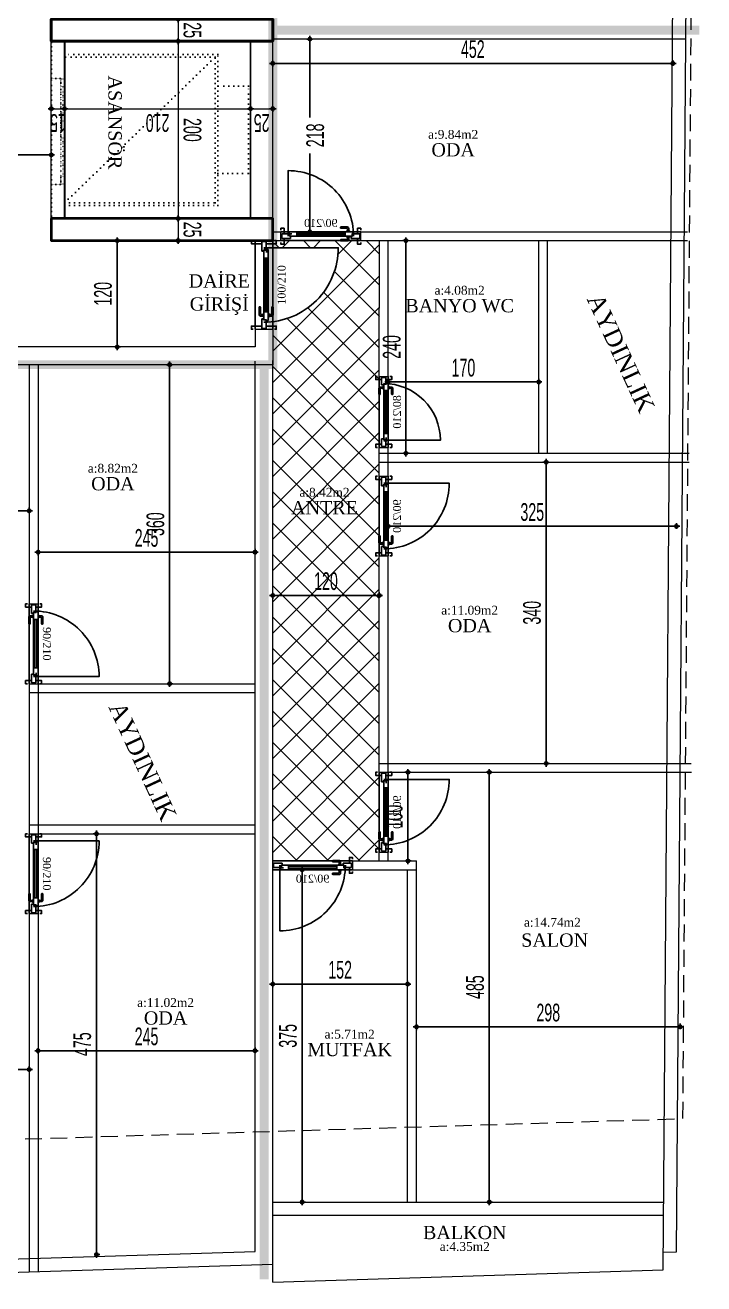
# Model space of a CAD drawing. Extents: x -30085 to -23607, y 116 to 3194.
# Drawn here: x -28138 to -27372, y 163 to 1583 of the extents above; entities that cross this region are included whole.
import ezdxf
from ezdxf.enums import TextEntityAlignment as Align

# ---------------------------------------------------------------- set-up
doc = ezdxf.new("R2010")
doc.units = 0
doc.linetypes.add('DOT', pattern=[0.28, 0.03, -0.25])
doc.linetypes.add('HIDDEN', pattern=[9.525, 6.35, -3.175])
doc.layers.get('0').update_dxf_attribs({"color": 5, "lineweight": 0})
for name, color, linetype in [('alan', 7, 'Continuous'), ('DIM', 7, 'Continuous'), ('duvar-kesim', 7, 'Continuous'), ('kapi', 7, 'Continuous'), ('kapi-yazi', 7, 'Continuous'), ('mahal', 7, 'Continuous')]:
    doc.layers.add(name, color=color, linetype=linetype)
for name, color, linetype, lineweight in [('BINA_CAMITURBE', 93, 'Continuous', 0), ('DOT', 6, 'DOT', 25), ('DUVAR', 4, 'Continuous', 0), ('kolon', 1, 'Continuous', 40), ('OLCU10', 2, 'Continuous', 25), ('PARSEL_NO', 212, 'Continuous', 0), ('tarama ıslak zemin', 216, 'Continuous', 9)]:
    doc.layers.add(name, color=color, linetype=linetype, lineweight=lineweight)
doc.layers.get('0').off()
doc.styles.get("Standard").update_dxf_attribs({"font": ''})
doc.styles.add('T', font='ISOt.shx', dxfattribs={"width": 0.6})
doc.styles.get('Standard').set_extended_font_data('Times New Roman')
doc.dimstyles.new('DOT2', dxfattribs={"dimtxt": 20, "dimasz": 0.7, "dimexe": 5, "dimexo": 5, "dimgap": 6, "dimtad": 1, "dimdec": 0, "dimdsep": 46, "dimtxsty": 'T', "dimblk1": 'SEL2', "dimblk2": 'SEL2', "dimsah": 1, "dimcen": 0, "dimse1": 1, "dimse2": 1, "dimclrd": 256, "dimclre": 256, "dimclrt": 256, "dimadec": 0, "dimazin": 0, "dimtfac": 1, "dimtdec": 0, "dimtix": 1, "dimtmove": 2, "dimatfit": 3, "dimldrblk": 'SEL2', "dimfxl": 1, "dimtolj": 1, "dimtzin": 0, "dimarcsym": 0})

# ---------------------------------------------------------------- blocks, each defined once
blk = doc.blocks.new('SEL2')
at = {"layer": 'OLCU10'}
for p, q in [((5.25, 0), (-5.25, 0)), ((0, 5.25), (0, -3.95))]:
    blk.add_line(p, q, dxfattribs=at)
blk.add_circle((0, 0), 2.75, dxfattribs=at)
blk = doc.blocks.new('*D214')
at = {"layer": 'Defpoints', "color": 0}
for p in [(345, 285), (360, 288.9), (360, 269.2)]:
    blk.add_point(p, dxfattribs=at)
at = {"layer": 'DIM', "lineweight": -2}
for p, q in [((344.3, 288.9), (343.6, 288.9)), ((345, 288.9), (360, 288.9)), ((360.7, 288.9), (361.4, 288.9))]:
    blk.add_line(p, q, dxfattribs=at)
at = {"layer": 'DIM', "linetype": 'ByBlock', "lineweight": -2, "xscale": 0.7, "yscale": 0.7, "zscale": 0.7}
blk.add_blockref('SEL2', (345, 288.9), dxfattribs=at)
at = {"layer": 'DIM', "linetype": 'ByBlock', "lineweight": -2, "xscale": 0.7, "yscale": 0.7, "zscale": 0.7, "rotation": 180}
blk.add_blockref('SEL2', (360, 288.9), dxfattribs=at)
at = {"layer": 'DIM', "insert": (352.5, 272.9), "char_height": 20, "attachment_point": 5, "rotation": 180, "style": 'T'}
blk.add_mtext('\\A1;15', dxfattribs=at)
blk = doc.blocks.new('*D215')
at = {"layer": 'Defpoints', "color": 0}
for p in [(570, 288.9), (360, 269.2), (570, 253.6)]:
    blk.add_point(p, dxfattribs=at)
at = {"layer": 'DIM', "lineweight": -2}
blk.add_line((360.7, 288.9), (569.3, 288.9), dxfattribs=at)
at = {"layer": 'DIM', "linetype": 'ByBlock', "lineweight": -2, "xscale": 0.7, "yscale": 0.7, "zscale": 0.7, "rotation": 180}
blk.add_blockref('SEL2', (360, 288.9), dxfattribs=at)
at = {"layer": 'DIM', "linetype": 'ByBlock', "lineweight": -2, "xscale": 0.7, "yscale": 0.7, "zscale": 0.7}
blk.add_blockref('SEL2', (570, 288.9), dxfattribs=at)
at = {"layer": 'DIM', "insert": (465, 272.9), "char_height": 20, "attachment_point": 5, "rotation": 180, "style": 'T'}
blk.add_mtext('\\A1;210', dxfattribs=at)
blk = doc.blocks.new('*D216')
at = {"layer": 'Defpoints', "color": 0}
for p in [(595, 288.9), (570, 253.6), (595, 253.6)]:
    blk.add_point(p, dxfattribs=at)
at = {"layer": 'DIM', "lineweight": -2}
for p, q in [((569.3, 288.9), (568.6, 288.9)), ((570, 288.9), (595, 288.9)), ((595.7, 288.9), (596.4, 288.9))]:
    blk.add_line(p, q, dxfattribs=at)
at = {"layer": 'DIM', "linetype": 'ByBlock', "lineweight": -2, "xscale": 0.7, "yscale": 0.7, "zscale": 0.7}
blk.add_blockref('SEL2', (570, 288.9), dxfattribs=at)
at = {"layer": 'DIM', "linetype": 'ByBlock', "lineweight": -2, "xscale": 0.7, "yscale": 0.7, "zscale": 0.7, "rotation": 180}
blk.add_blockref('SEL2', (595, 288.9), dxfattribs=at)
at = {"layer": 'DIM', "insert": (582.5, 272.9), "char_height": 20, "attachment_point": 5, "rotation": 180, "style": 'T'}
blk.add_mtext('\\A1;25', dxfattribs=at)
blk = doc.blocks.new('*D217')
at = {"layer": 'Defpoints', "color": 0}
for p in [(470.5, 365), (467.8, 165), (488.2, 165)]:
    blk.add_point(p, dxfattribs=at)
at = {"layer": 'DIM', "lineweight": -2}
blk.add_line((488.2, 364.3), (488.2, 165.7), dxfattribs=at)
at = {"layer": 'DIM', "linetype": 'ByBlock', "lineweight": -2, "xscale": 0.7, "yscale": 0.7, "zscale": 0.7}
for p, rotation in [((488.2, 365), 89.99999999999999), ((488.2, 165), 270)]:
    blk.add_blockref('SEL2', p, dxfattribs=dict(at, rotation=rotation))
at = {"layer": 'DIM', "insert": (504.2, 265), "char_height": 20, "attachment_point": 5, "rotation": 270, "style": 'T'}
blk.add_mtext('\\A1;200', dxfattribs=at)
blk = doc.blocks.new('*D218')
at = {"layer": 'Defpoints', "color": 0}
for p in [(467.8, 165), (467.8, 140), (488.2, 140)]:
    blk.add_point(p, dxfattribs=at)
at = {"layer": 'DIM', "lineweight": -2}
for p, q in [((488.2, 165.7), (488.2, 166.4)), ((488.2, 165), (488.2, 140)), ((488.2, 139.3), (488.2, 138.6))]:
    blk.add_line(p, q, dxfattribs=at)
at = {"layer": 'DIM', "linetype": 'ByBlock', "lineweight": -2, "xscale": 0.7, "yscale": 0.7, "zscale": 0.7}
for p, rotation in [((488.2, 165), 270), ((488.2, 140), 90)]:
    blk.add_blockref('SEL2', p, dxfattribs=dict(at, rotation=rotation))
at = {"layer": 'DIM', "insert": (504.2, 152.5), "char_height": 20, "attachment_point": 5, "rotation": 270, "style": 'T'}
blk.add_mtext('\\A1;25', dxfattribs=at)
blk = doc.blocks.new('*D219')
at = {"layer": 'Defpoints', "color": 0}
for p in [(360, 513.9), (345, 510), (360, 494.2)]:
    blk.add_point(p, dxfattribs=at)
at = {"layer": 'DIM', "lineweight": -2}
for p, q in [((344.3, 513.9), (343.6, 513.9)), ((345, 513.9), (360, 513.9)), ((360.7, 513.9), (361.4, 513.9))]:
    blk.add_line(p, q, dxfattribs=at)
at = {"layer": 'DIM', "linetype": 'ByBlock', "lineweight": -2, "xscale": 0.7, "yscale": 0.7, "zscale": 0.7}
blk.add_blockref('SEL2', (345, 513.9), dxfattribs=at)
at = {"layer": 'DIM', "linetype": 'ByBlock', "lineweight": -2, "xscale": 0.7, "yscale": 0.7, "zscale": 0.7, "rotation": 180}
blk.add_blockref('SEL2', (360, 513.9), dxfattribs=at)
at = {"layer": 'DIM', "insert": (352.5, 497.9), "char_height": 20, "attachment_point": 5, "rotation": 180, "style": 'T'}
blk.add_mtext('\\A1;15', dxfattribs=at)
blk = doc.blocks.new('*D220')
at = {"layer": 'Defpoints', "color": 0}
for p in [(570, 513.9), (360, 494.2), (570, 478.6)]:
    blk.add_point(p, dxfattribs=at)
at = {"layer": 'DIM', "lineweight": -2}
blk.add_line((360.7, 513.9), (569.3, 513.9), dxfattribs=at)
at = {"layer": 'DIM', "linetype": 'ByBlock', "lineweight": -2, "xscale": 0.7, "yscale": 0.7, "zscale": 0.7, "rotation": 180}
blk.add_blockref('SEL2', (360, 513.9), dxfattribs=at)
at = {"layer": 'DIM', "linetype": 'ByBlock', "lineweight": -2, "xscale": 0.7, "yscale": 0.7, "zscale": 0.7}
blk.add_blockref('SEL2', (570, 513.9), dxfattribs=at)
at = {"layer": 'DIM', "insert": (465, 497.9), "char_height": 20, "attachment_point": 5, "rotation": 180, "style": 'T'}
blk.add_mtext('\\A1;210', dxfattribs=at)
blk = doc.blocks.new('*D221')
at = {"layer": 'Defpoints', "color": 0}
for p in [(595, 513.9), (570, 478.6), (595, 478.6)]:
    blk.add_point(p, dxfattribs=at)
at = {"layer": 'DIM', "lineweight": -2}
for p, q in [((569.3, 513.9), (568.6, 513.9)), ((570, 513.9), (595, 513.9)), ((595.7, 513.9), (596.4, 513.9))]:
    blk.add_line(p, q, dxfattribs=at)
at = {"layer": 'DIM', "linetype": 'ByBlock', "lineweight": -2, "xscale": 0.7, "yscale": 0.7, "zscale": 0.7}
blk.add_blockref('SEL2', (570, 513.9), dxfattribs=at)
at = {"layer": 'DIM', "linetype": 'ByBlock', "lineweight": -2, "xscale": 0.7, "yscale": 0.7, "zscale": 0.7, "rotation": 180}
blk.add_blockref('SEL2', (595, 513.9), dxfattribs=at)
at = {"layer": 'DIM', "insert": (582.5, 497.9), "char_height": 20, "attachment_point": 5, "rotation": 180, "style": 'T'}
blk.add_mtext('\\A1;25', dxfattribs=at)
blk = doc.blocks.new('*D222')
at = {"layer": 'Defpoints', "color": 0}
for p in [(470.5, 590), (467.8, 390), (488.2, 390)]:
    blk.add_point(p, dxfattribs=at)
at = {"layer": 'DIM', "lineweight": -2}
blk.add_line((488.2, 589.3), (488.2, 390.7), dxfattribs=at)
at = {"layer": 'DIM', "linetype": 'ByBlock', "lineweight": -2, "xscale": 0.7, "yscale": 0.7, "zscale": 0.7}
for p, rotation in [((488.2, 590), 89.99999999999999), ((488.2, 390), 270)]:
    blk.add_blockref('SEL2', p, dxfattribs=dict(at, rotation=rotation))
at = {"layer": 'DIM', "insert": (504.2, 490), "char_height": 20, "attachment_point": 5, "rotation": 270, "style": 'T'}
blk.add_mtext('\\A1;200', dxfattribs=at)
blk = doc.blocks.new('*D223')
at = {"layer": 'Defpoints', "color": 0}
for p in [(467.8, 390), (467.8, 365), (488.2, 365)]:
    blk.add_point(p, dxfattribs=at)
at = {"layer": 'DIM', "lineweight": -2}
for p, q in [((488.2, 390.7), (488.2, 391.4)), ((488.2, 390), (488.2, 365)), ((488.2, 364.3), (488.2, 363.6))]:
    blk.add_line(p, q, dxfattribs=at)
at = {"layer": 'DIM', "linetype": 'ByBlock', "lineweight": -2, "xscale": 0.7, "yscale": 0.7, "zscale": 0.7}
for p, rotation in [((488.2, 390), 270), ((488.2, 365), 90)]:
    blk.add_blockref('SEL2', p, dxfattribs=dict(at, rotation=rotation))
at = {"layer": 'DIM', "insert": (504.2, 377.5), "char_height": 20, "attachment_point": 5, "rotation": 270, "style": 'T'}
blk.add_mtext('\\A1;25', dxfattribs=at)
blk = doc.blocks.new('*D227')
at = {"layer": 'Defpoints', "color": 0}
for p in [(-28033.6, 1340), (-28034.2, 1220), (-28033.6, 1220)]:
    blk.add_point(p, dxfattribs=at)
at = {"layer": 'DIM', "lineweight": -2}
blk.add_line((-28034.2, 1339.3), (-28034.2, 1220.7), dxfattribs=at)
at = {"layer": 'DIM', "linetype": 'ByBlock', "lineweight": -2, "xscale": 0.7, "yscale": 0.7, "zscale": 0.7}
for p, rotation in [((-28034.2, 1340), 90), ((-28034.2, 1220), 270)]:
    blk.add_blockref('SEL2', p, dxfattribs=dict(at, rotation=rotation))
at = {"layer": 'DIM', "insert": (-28050.2, 1280), "char_height": 20, "attachment_point": 5, "rotation": 90, "style": 'T'}
blk.add_mtext('\\A1;120', dxfattribs=at)
blk = doc.blocks.new('*D228')
at = {"layer": 'Defpoints', "color": 0}
for p in [(-28248.6, 1436.7), (-28108.6, 1436.7), (-28108.6, 1436.7)]:
    blk.add_point(p, dxfattribs=at)
at = {"layer": 'DIM', "lineweight": -2}
blk.add_line((-28247.9, 1436.7), (-28109.3, 1436.7), dxfattribs=at)
at = {"layer": 'DIM', "linetype": 'ByBlock', "lineweight": -2, "xscale": 0.7, "yscale": 0.7, "zscale": 0.7, "rotation": 180}
blk.add_blockref('SEL2', (-28248.6, 1436.7), dxfattribs=at)
at = {"layer": 'DIM', "linetype": 'ByBlock', "lineweight": -2, "xscale": 0.7, "yscale": 0.7, "zscale": 0.7}
blk.add_blockref('SEL2', (-28108.6, 1436.7), dxfattribs=at)
at = {"layer": 'DIM', "insert": (-28178.6, 1452.7), "char_height": 20, "attachment_point": 5, "style": 'T'}
blk.add_mtext('\\A1;140', dxfattribs=at)
blk = doc.blocks.new('*D279')
at = {"layer": 'Defpoints', "color": 0}
for p in [(-27576.3, 1090), (-27549.8, 1090), (-27576.3, 750)]:
    blk.add_point(p, dxfattribs=at)
at = {"layer": 'DIM', "lineweight": -2}
blk.add_line((-27549.8, 750.7), (-27549.8, 1089.3), dxfattribs=at)
at = {"layer": 'DIM', "linetype": 'ByBlock', "lineweight": -2, "xscale": 0.7, "yscale": 0.7, "zscale": 0.7}
for p, rotation in [((-27549.8, 1090), 90), ((-27549.8, 750), 270)]:
    blk.add_blockref('SEL2', p, dxfattribs=dict(at, rotation=rotation))
at = {"layer": 'DIM', "insert": (-27565.8, 920), "char_height": 20, "attachment_point": 5, "rotation": 90, "style": 'T'}
blk.add_mtext('\\A1;340', dxfattribs=at)
blk = doc.blocks.new('*D280')
at = {"layer": 'Defpoints', "color": 0}
for p in [(-27728.3, 1017.6), (-27728.3, 998.1), (-27402.8, 998.1)]:
    blk.add_point(p, dxfattribs=at)
at = {"layer": 'DIM', "lineweight": -2}
blk.add_line((-27403.5, 1017.6), (-27727.6, 1017.6), dxfattribs=at)
at = {"layer": 'DIM', "linetype": 'ByBlock', "lineweight": -2, "xscale": 0.7, "yscale": 0.7, "zscale": 0.7, "rotation": 180}
blk.add_blockref('SEL2', (-27728.3, 1017.6), dxfattribs=at)
at = {"layer": 'DIM', "linetype": 'ByBlock', "lineweight": -2, "xscale": 0.7, "yscale": 0.7, "zscale": 0.7}
blk.add_blockref('SEL2', (-27402.8, 1017.6), dxfattribs=at)
at = {"layer": 'DIM', "insert": (-27565.6, 1033.6), "char_height": 20, "attachment_point": 5, "style": 'T'}
blk.add_mtext('\\A1;325', dxfattribs=at)
blk = doc.blocks.new('*D281')
at = {"layer": 'Defpoints', "color": 0}
for p in [(-27858.6, 939.6), (-27858.6, 926.6), (-27738.3, 916.6)]:
    blk.add_point(p, dxfattribs=at)
at = {"layer": 'DIM', "lineweight": -2}
blk.add_line((-27739, 939.6), (-27857.9, 939.6), dxfattribs=at)
at = {"layer": 'DIM', "linetype": 'ByBlock', "lineweight": -2, "xscale": 0.7, "yscale": 0.7, "zscale": 0.7, "rotation": 180}
blk.add_blockref('SEL2', (-27858.6, 939.6), dxfattribs=at)
at = {"layer": 'DIM', "linetype": 'ByBlock', "lineweight": -2, "xscale": 0.7, "yscale": 0.7, "zscale": 0.7}
blk.add_blockref('SEL2', (-27738.3, 939.6), dxfattribs=at)
at = {"layer": 'DIM', "insert": (-27798.5, 955.6), "char_height": 20, "attachment_point": 5, "style": 'T'}
blk.add_mtext('\\A1;120', dxfattribs=at)
blk = doc.blocks.new('*D282')
at = {"layer": 'Defpoints', "color": 0}
for p in [(-27696.3, 448.7), (-27398.7, 452.7), (-27398.7, 448.7)]:
    blk.add_point(p, dxfattribs=at)
at = {"layer": 'DIM', "lineweight": -2}
blk.add_line((-27695.6, 452.7), (-27399.4, 452.7), dxfattribs=at)
at = {"layer": 'DIM', "linetype": 'ByBlock', "lineweight": -2, "xscale": 0.7, "yscale": 0.7, "zscale": 0.7, "rotation": 180}
blk.add_blockref('SEL2', (-27696.3, 452.7), dxfattribs=at)
at = {"layer": 'DIM', "linetype": 'ByBlock', "lineweight": -2, "xscale": 0.7, "yscale": 0.7, "zscale": 0.7}
blk.add_blockref('SEL2', (-27398.7, 452.7), dxfattribs=at)
at = {"layer": 'DIM', "insert": (-27547.5, 468.7), "char_height": 20, "attachment_point": 5, "style": 'T'}
blk.add_mtext('\\A1;298', dxfattribs=at)
blk = doc.blocks.new('*D283')
at = {"layer": 'Defpoints', "color": 0}
for p in [(-27614.1, 740), (-27594.4, 740), (-27594.4, 255)]:
    blk.add_point(p, dxfattribs=at)
at = {"layer": 'DIM', "lineweight": -2}
blk.add_line((-27614.1, 255.7), (-27614.1, 739.3), dxfattribs=at)
at = {"layer": 'DIM', "linetype": 'ByBlock', "lineweight": -2, "xscale": 0.7, "yscale": 0.7, "zscale": 0.7}
for p, rotation in [((-27614.1, 740), 90), ((-27614.1, 255), 270)]:
    blk.add_blockref('SEL2', p, dxfattribs=dict(at, rotation=rotation))
at = {"layer": 'DIM', "insert": (-27630.1, 497.5), "char_height": 20, "attachment_point": 5, "rotation": 90, "style": 'T'}
blk.add_mtext('\\A1;485', dxfattribs=at)
blk = doc.blocks.new('*D284')
at = {"layer": 'Defpoints', "color": 0}
for p in [(-27858.6, 501), (-27858.6, 496.4), (-27706.3, 496.4)]:
    blk.add_point(p, dxfattribs=at)
at = {"layer": 'DIM', "lineweight": -2}
blk.add_line((-27707, 501), (-27857.9, 501), dxfattribs=at)
at = {"layer": 'DIM', "linetype": 'ByBlock', "lineweight": -2, "xscale": 0.7, "yscale": 0.7, "zscale": 0.7, "rotation": 180}
blk.add_blockref('SEL2', (-27858.6, 501), dxfattribs=at)
at = {"layer": 'DIM', "linetype": 'ByBlock', "lineweight": -2, "xscale": 0.7, "yscale": 0.7, "zscale": 0.7}
blk.add_blockref('SEL2', (-27706.3, 501), dxfattribs=at)
at = {"layer": 'DIM', "insert": (-27782.5, 517), "char_height": 20, "attachment_point": 5, "style": 'T'}
blk.add_mtext('\\A1;152', dxfattribs=at)
blk = doc.blocks.new('*D285')
at = {"layer": 'Defpoints', "color": 0}
for p in [(-27825.4, 630), (-27782.5, 630), (-27785.4, 255)]:
    blk.add_point(p, dxfattribs=at)
at = {"layer": 'DIM', "lineweight": -2}
blk.add_line((-27825.4, 255.7), (-27825.4, 629.3), dxfattribs=at)
at = {"layer": 'DIM', "linetype": 'ByBlock', "lineweight": -2, "xscale": 0.7, "yscale": 0.7, "zscale": 0.7}
for p, rotation in [((-27825.4, 630), 90), ((-27825.4, 255), 270)]:
    blk.add_blockref('SEL2', p, dxfattribs=dict(at, rotation=rotation))
at = {"layer": 'DIM', "insert": (-27841.4, 442.5), "char_height": 20, "attachment_point": 5, "rotation": 90, "style": 'T'}
blk.add_mtext('\\A1;375', dxfattribs=at)
blk = doc.blocks.new('*D286')
at = {"layer": 'Defpoints', "color": 0}
for p in [(-27816.6, 1567.5), (-27805.4, 1567.5), (-27805.4, 1350)]:
    blk.add_point(p, dxfattribs=at)
at = {"layer": 'DIM', "lineweight": -2}
for p, q in [((-27816.6, 1566.8), (-27816.6, 1479)), ((-27816.6, 1350.7), (-27816.6, 1438.5))]:
    blk.add_line(p, q, dxfattribs=at)
at = {"layer": 'DIM', "linetype": 'ByBlock', "lineweight": -2, "xscale": 0.7, "yscale": 0.7, "zscale": 0.7}
for p, rotation in [((-27816.6, 1567.5), 90), ((-27816.6, 1350), 270)]:
    blk.add_blockref('SEL2', p, dxfattribs=dict(at, rotation=rotation))
at = {"layer": 'DIM', "insert": (-27810.6, 1458.8), "char_height": 20, "attachment_point": 5, "rotation": 90, "style": 'T'}
blk.add_mtext('\\A1;218', dxfattribs=at)
blk = doc.blocks.new('*D287')
at = {"layer": 'Defpoints', "color": 0}
for p in [(-27858.6, 1540.1), (-27858.6, 1533), (-27406.9, 1533)]:
    blk.add_point(p, dxfattribs=at)
at = {"layer": 'DIM', "lineweight": -2}
blk.add_line((-27407.6, 1540.1), (-27857.9, 1540.1), dxfattribs=at)
at = {"layer": 'DIM', "linetype": 'ByBlock', "lineweight": -2, "xscale": 0.7, "yscale": 0.7, "zscale": 0.7, "rotation": 180}
blk.add_blockref('SEL2', (-27858.6, 1540.1), dxfattribs=at)
at = {"layer": 'DIM', "linetype": 'ByBlock', "lineweight": -2, "xscale": 0.7, "yscale": 0.7, "zscale": 0.7}
blk.add_blockref('SEL2', (-27406.9, 1540.1), dxfattribs=at)
at = {"layer": 'DIM', "insert": (-27632.7, 1556.1), "char_height": 20, "attachment_point": 5, "style": 'T'}
blk.add_mtext('\\A1;452', dxfattribs=at)
blk = doc.blocks.new('*D288')
at = {"layer": 'Defpoints', "color": 0}
for p in [(-27728.3, 1180.5), (-27728.3, 1170), (-27558.3, 1170)]:
    blk.add_point(p, dxfattribs=at)
at = {"layer": 'DIM', "lineweight": -2}
blk.add_line((-27559, 1180.5), (-27727.6, 1180.5), dxfattribs=at)
at = {"layer": 'DIM', "linetype": 'ByBlock', "lineweight": -2, "xscale": 0.7, "yscale": 0.7, "zscale": 0.7, "rotation": 180}
blk.add_blockref('SEL2', (-27728.3, 1180.5), dxfattribs=at)
at = {"layer": 'DIM', "linetype": 'ByBlock', "lineweight": -2, "xscale": 0.7, "yscale": 0.7, "zscale": 0.7}
blk.add_blockref('SEL2', (-27558.3, 1180.5), dxfattribs=at)
at = {"layer": 'DIM', "insert": (-27643.3, 1196.5), "char_height": 20, "attachment_point": 5, "style": 'T'}
blk.add_mtext('\\A1;170', dxfattribs=at)
blk = doc.blocks.new('*D289')
at = {"layer": 'Defpoints', "color": 0}
for p in [(-27708.2, 1340), (-27696, 1340), (-27696, 1100)]:
    blk.add_point(p, dxfattribs=at)
at = {"layer": 'DIM', "lineweight": -2}
blk.add_line((-27708.2, 1100.7), (-27708.2, 1339.3), dxfattribs=at)
at = {"layer": 'DIM', "linetype": 'ByBlock', "lineweight": -2, "xscale": 0.7, "yscale": 0.7, "zscale": 0.7}
for p, rotation in [((-27708.2, 1340), 90), ((-27708.2, 1100), 270)]:
    blk.add_blockref('SEL2', p, dxfattribs=dict(at, rotation=rotation))
at = {"layer": 'DIM', "insert": (-27724.2, 1220), "char_height": 20, "attachment_point": 5, "rotation": 90, "style": 'T'}
blk.add_mtext('\\A1;240', dxfattribs=at)
blk = doc.blocks.new('*D290')
at = {"layer": 'Defpoints', "color": 0}
for p in [(-27705.9, 740), (-27696.3, 740), (-27696.3, 640)]:
    blk.add_point(p, dxfattribs=at)
at = {"layer": 'DIM', "lineweight": -2}
blk.add_line((-27705.9, 640.7), (-27705.9, 739.3), dxfattribs=at)
at = {"layer": 'DIM', "linetype": 'ByBlock', "lineweight": -2, "xscale": 0.7, "yscale": 0.7, "zscale": 0.7}
for p, rotation in [((-27705.9, 740), 90), ((-27705.9, 640), 270)]:
    blk.add_blockref('SEL2', p, dxfattribs=dict(at, rotation=rotation))
at = {"layer": 'DIM', "insert": (-27721.9, 690), "char_height": 20, "attachment_point": 5, "rotation": 90, "style": 'T'}
blk.add_mtext('\\A1;100', dxfattribs=at)
blk = doc.blocks.new('fm-door1')
at = {"linetype": 'Continuous'}
for p, q in [((0, 2.5), (0, -2.5)), ((10, 2.5), (0, 2.5)), ((8, 3.2), (8, 0)), ((8.4, 2.8), (12.8, 2.8)), ((9, 5), (91, 5)), ((9, 5), (9, 3)), ((10, 3), (9, 3)), ((10, 3), (10, -0.5)), ((10, 3), (10, -0.5)), ((10, 0), (90, 0)), ((19, 5), (19, 0)), ((81, 5), (81, 0)), ((91, 3), (90, 3)), ((90, 3), (90, -0.5)), ((90, 2.5), (100, 2.5)), ((91, 5), (91, 3)), ((100, 2.5), (100, -2.5)), ((11, -2.5), (0, -2.5)), ((10, -0.5), (11, -0.5)), ((11, -0.5), (10, -0.5)), ((11, -0.5), (11, -2.5)), ((11, -2.5), (11, -0.5)), ((89, -2.5), (89, -0.5)), ((89, -0.5), (90, -0.5)), ((89, -2.5), (100, -2.5))]:
    blk.add_line(p, q, dxfattribs=at)
at = {"color": 8, "linetype": 'Continuous'}
for p, q in [((19, 3.5), (81, 3.5)), ((19, 1.5), (81, 1.5))]:
    blk.add_line(p, q, dxfattribs=at)
at = {"linetype": 'Continuous'}
for points in [[(85.8, 5.8), (85.8, 8.9, 0.414214), (84.2, 10.4), (75.9, 10.4, 1), (75.9, 8.9), (83.5, 8.9, -0.414214), (84.2, 8.1), (84.2, 5.8)], [(85.8, -0.8), (85.8, -3.9, -0.414214), (84.2, -5.4), (75.9, -5.4, -1), (75.9, -3.9), (83.5, -3.9, 0.414214), (84.2, -3.1), (84.2, -0.8)]]:
    blk.add_lwpolyline(points, format="xyb", dxfattribs=at)
for points in [[(86.9, 5), (86.9, 5.8), (83.1, 5.8), (83.1, 5)], [(86.9, 0), (86.9, -0.8), (83.1, -0.8), (83.1, 0)]]:
    blk.add_lwpolyline(points, dxfattribs=at)
blk.add_circle((8.4, 3.2), 0.426, dxfattribs=at)
blk = doc.blocks.new('*D291')
at = {"layer": 'Defpoints', "color": 0}
for p in [(-28063.6, 1935), (-28180.4, 1220), (-28063.6, 1220)]:
    blk.add_point(p, dxfattribs=at)
at = {"layer": 'DIM', "lineweight": -2}
blk.add_line((-28180.4, 1934.3), (-28180.4, 1220.7), dxfattribs=at)
at = {"layer": 'DIM', "linetype": 'ByBlock', "lineweight": -2, "xscale": 0.7, "yscale": 0.7, "zscale": 0.7}
for p, rotation in [((-28180.4, 1935), 90), ((-28180.4, 1220), 270)]:
    blk.add_blockref('SEL2', p, dxfattribs=dict(at, rotation=rotation))
at = {"layer": 'DIM', "insert": (-28196.4, 1577.5), "char_height": 20, "attachment_point": 5, "rotation": 90, "style": 'T'}
blk.add_mtext('\\A1;715', dxfattribs=at)
blk = doc.blocks.new('*D292')
at = {"layer": 'Defpoints', "color": 0}
for p in [(-28133.6, 404.5), (-28433.6, 391.8), (-28133.6, 391.8)]:
    blk.add_point(p, dxfattribs=at)
at = {"layer": 'DIM', "lineweight": -2}
blk.add_line((-28432.9, 404.5), (-28134.3, 404.5), dxfattribs=at)
at = {"layer": 'DIM', "linetype": 'ByBlock', "lineweight": -2, "xscale": 0.7, "yscale": 0.7, "zscale": 0.7, "rotation": 180}
blk.add_blockref('SEL2', (-28433.6, 404.5), dxfattribs=at)
at = {"layer": 'DIM', "linetype": 'ByBlock', "lineweight": -2, "xscale": 0.7, "yscale": 0.7, "zscale": 0.7}
blk.add_blockref('SEL2', (-28133.6, 404.5), dxfattribs=at)
at = {"layer": 'DIM', "insert": (-28283.6, 420.5), "char_height": 20, "attachment_point": 5, "style": 'T'}
blk.add_mtext('\\A1;300', dxfattribs=at)
blk = doc.blocks.new('*D293')
at = {"layer": 'Defpoints', "color": 0}
for p in [(-28123.6, 425.8), (-27878.6, 425.8), (-27878.6, 425.8)]:
    blk.add_point(p, dxfattribs=at)
at = {"layer": 'DIM', "lineweight": -2}
blk.add_line((-28122.9, 425.8), (-27879.3, 425.8), dxfattribs=at)
at = {"layer": 'DIM', "linetype": 'ByBlock', "lineweight": -2, "xscale": 0.7, "yscale": 0.7, "zscale": 0.7, "rotation": 180}
blk.add_blockref('SEL2', (-28123.6, 425.8), dxfattribs=at)
at = {"layer": 'DIM', "linetype": 'ByBlock', "lineweight": -2, "xscale": 0.7, "yscale": 0.7, "zscale": 0.7}
blk.add_blockref('SEL2', (-27878.6, 425.8), dxfattribs=at)
at = {"layer": 'DIM', "insert": (-28001.1, 441.8), "char_height": 20, "attachment_point": 5, "style": 'T'}
blk.add_mtext('\\A1;245', dxfattribs=at)
blk = doc.blocks.new('*D294')
at = {"layer": 'Defpoints', "color": 0}
for p in [(-27975, 1200), (-27963.6, 1200), (-27963.6, 840)]:
    blk.add_point(p, dxfattribs=at)
at = {"layer": 'DIM', "lineweight": -2}
blk.add_line((-27975, 840.7), (-27975, 1199.3), dxfattribs=at)
at = {"layer": 'DIM', "linetype": 'ByBlock', "lineweight": -2, "xscale": 0.7, "yscale": 0.7, "zscale": 0.7}
for p, rotation in [((-27975, 1200), 90), ((-27975, 840), 270)]:
    blk.add_blockref('SEL2', p, dxfattribs=dict(at, rotation=rotation))
at = {"layer": 'DIM', "insert": (-27991, 1020), "char_height": 20, "attachment_point": 5, "rotation": 90, "style": 'T'}
blk.add_mtext('\\A1;360', dxfattribs=at)
blk = doc.blocks.new('*D295')
at = {"layer": 'Defpoints', "color": 0}
for p in [(-28123.6, 1012.6), (-27878.6, 1012.6), (-27878.6, 988.4)]:
    blk.add_point(p, dxfattribs=at)
at = {"layer": 'DIM', "lineweight": -2}
blk.add_line((-28122.9, 988.4), (-27879.3, 988.4), dxfattribs=at)
at = {"layer": 'DIM', "linetype": 'ByBlock', "lineweight": -2, "xscale": 0.7, "yscale": 0.7, "zscale": 0.7, "rotation": 180}
blk.add_blockref('SEL2', (-28123.6, 988.4), dxfattribs=at)
at = {"layer": 'DIM', "linetype": 'ByBlock', "lineweight": -2, "xscale": 0.7, "yscale": 0.7, "zscale": 0.7}
blk.add_blockref('SEL2', (-27878.6, 988.4), dxfattribs=at)
at = {"layer": 'DIM', "insert": (-28001.1, 1004.4), "char_height": 20, "attachment_point": 5, "style": 'T'}
blk.add_mtext('\\A1;245', dxfattribs=at)
blk = doc.blocks.new('*D298')
at = {"layer": 'Defpoints', "color": 0}
for p in [(-28243.6, 1023.6), (-28133.6, 1035.1), (-28133.6, 1023.6)]:
    blk.add_point(p, dxfattribs=at)
at = {"layer": 'DIM', "lineweight": -2}
blk.add_line((-28242.9, 1035.1), (-28134.3, 1035.1), dxfattribs=at)
at = {"layer": 'DIM', "linetype": 'ByBlock', "lineweight": -2, "xscale": 0.7, "yscale": 0.7, "zscale": 0.7, "rotation": 180}
blk.add_blockref('SEL2', (-28243.6, 1035.1), dxfattribs=at)
at = {"layer": 'DIM', "linetype": 'ByBlock', "lineweight": -2, "xscale": 0.7, "yscale": 0.7, "zscale": 0.7}
blk.add_blockref('SEL2', (-28133.6, 1035.1), dxfattribs=at)
at = {"layer": 'DIM', "insert": (-28188.6, 1051.1), "char_height": 20, "attachment_point": 5, "style": 'T'}
blk.add_mtext('\\A1;110', dxfattribs=at)
blk = doc.blocks.new('*D300')
at = {"layer": 'Defpoints', "color": 0}
for p in [(-28006.1, 670.5), (-28057.6, 195.6), (-27991.4, 195.6)]:
    blk.add_point(p, dxfattribs=at)
at = {"layer": 'DIM', "lineweight": -2}
blk.add_line((-28057.6, 669.8), (-28057.6, 196.3), dxfattribs=at)
at = {"layer": 'DIM', "linetype": 'ByBlock', "lineweight": -2, "xscale": 0.7, "yscale": 0.7, "zscale": 0.7}
for p, rotation in [((-28057.6, 670.5), 90), ((-28057.6, 195.6), 270)]:
    blk.add_blockref('SEL2', p, dxfattribs=dict(at, rotation=rotation))
at = {"layer": 'DIM', "insert": (-28073.6, 433.1), "char_height": 20, "attachment_point": 5, "rotation": 90, "style": 'T'}
blk.add_mtext('\\A1;475', dxfattribs=at)
blk = doc.blocks.new('G$C098AA4DB')
at = {"layer": 'DIM'}
for p, q in [((205, 615), (205, 470)), ((145, 470), (25, 590)), ((145, 590), (145, 165)), ((175, 590), (175, 470)), ((205, 470), (25, 470)), ((205, 285), (25, 285)), ((145, 285), (25, 165)), ((175, 285), (175, 165)), ((205, 285), (205, 140))]:
    blk.add_line(p, q, dxfattribs=at)
at = {"layer": 'DOT', "linetype": 'ByBlock', "ltscale": 1.5}
for p, q in [((570, 590), (345.1, 590)), ((360.1, 390), (360.1, 590)), ((570, 390), (570, 590)), ((570, 590), (570, 390)), ((570, 390), (345.1, 390)), ((570, 365), (345.1, 365)), ((360.1, 165), (360.1, 365)), ((570, 165), (570, 365)), ((570, 365), (570, 165)), ((570, 165), (345.1, 165))]:
    blk.add_line(p, q, dxfattribs=at)
at = {"layer": 'DOT'}
for p, q in [((345.1, 589.9), (345.1, 548)), ((360.1, 589.9), (360.1, 548)), ((360.1, 389.9), (360.1, 589.9)), ((360.1, 548), (345.1, 548)), ((355.8, 539), (355.8, 548)), ((355.8, 547), (359.8, 547)), ((359.8, 547), (359.8, 539)), ((355.8, 539), (359.8, 539)), ((355.8, 499.9), (355.8, 508.9)), ((359.8, 508.9), (355.8, 508.9)), ((359.8, 500.9), (355.8, 500.9)), ((355.8, 499.9), (355.8, 480.9)), ((359.8, 498.9), (355.8, 498.9)), ((359.8, 508.9), (359.8, 500.9)), ((359.8, 480.9), (359.8, 498.9)), ((359.8, 480.9), (355.8, 480.9)), ((345.1, 428.2), (345.1, 389.9)), ((360.1, 428.2), (345.1, 428.2)), ((355.8, 437.2), (355.8, 428.2)), ((355.8, 437.2), (359.8, 437.2)), ((355.8, 429.2), (359.8, 429.2)), ((359.8, 429.2), (359.8, 437.2)), ((345.1, 364.9), (345.1, 323)), ((360.1, 364.9), (360.1, 323)), ((360.1, 164.9), (360.1, 364.9)), ((360.1, 323), (345.1, 323)), ((355.8, 314), (355.8, 323)), ((355.8, 322), (359.8, 322)), ((355.8, 314), (359.8, 314)), ((359.8, 322), (359.8, 314)), ((355.8, 274.9), (355.8, 283.9)), ((359.8, 283.9), (355.8, 283.9)), ((359.8, 275.9), (355.8, 275.9)), ((355.8, 274.9), (355.8, 255.9)), ((359.8, 273.9), (355.8, 273.9)), ((359.8, 283.9), (359.8, 275.9)), ((359.8, 255.9), (359.8, 273.9)), ((359.8, 255.9), (355.8, 255.9)), ((345.1, 203.2), (345.1, 164.9)), ((360.1, 203.2), (345.1, 203.2)), ((355.8, 212.2), (355.8, 203.2)), ((355.8, 212.2), (359.8, 212.2)), ((355.8, 204.2), (359.8, 204.2)), ((359.8, 204.2), (359.8, 212.2))]:
    blk.add_line(p, q, dxfattribs=at)
at = {"layer": 'DOT', "ltscale": 20}
for p, q in [((360.1, 407.8), (529.9, 572)), ((345.1, 428.2), (345.1, 548)), ((360.1, 182.8), (529.9, 347)), ((345.1, 203.2), (345.1, 323))]:
    blk.add_line(p, q, dxfattribs=at)
at = {"layer": 'DOT', "ltscale": 5}
for p, q in [((355.8, 548), (355.8, 428.2)), ((355.8, 539), (355.8, 508.9)), ((357.8, 508.9), (357.8, 539)), ((359.8, 508.9), (359.8, 539)), ((355.8, 437.2), (355.8, 480.9)), ((357.8, 480.9), (357.8, 437.2)), ((359.8, 480.9), (359.8, 437.2)), ((355.8, 323), (355.8, 203.2)), ((355.8, 314), (355.8, 283.9)), ((357.8, 283.9), (357.8, 314)), ((359.8, 283.9), (359.8, 314)), ((355.8, 212.2), (355.8, 255.9)), ((357.8, 255.9), (357.8, 212.2)), ((359.8, 255.9), (359.8, 212.2))]:
    blk.add_line(p, q, dxfattribs=at)
at = {"layer": 'DOT', "ltscale": 20}
for points in [[(360.1, 575), (360.1, 404.8), (532.9, 404.8), (532.9, 575)], [(360.1, 572), (360.1, 407.8), (529.9, 407.8), (529.9, 572)], [(567.7, 539.2), (532.9, 539.2), (532.9, 440.6), (567.7, 440.6)], [(360.1, 350), (360.1, 179.8), (532.9, 179.8), (532.9, 350)], [(360.1, 347), (360.1, 182.8), (529.9, 182.8), (529.9, 347)], [(567.7, 314.2), (532.9, 314.2), (532.9, 215.6), (567.7, 215.6)]]:
    blk.add_lwpolyline(points, close=True, dxfattribs=at)
at = {"layer": 'DUVAR', "ltscale": 5}
for p, q in [((595, 755), (0, 755)), ((575, 735), (20, 735)), ((205, 615), (0, 615)), ((0, 615), (0, 140)), ((345, 385), (345, 615)), ((595, 365), (595, 615)), ((205, 590), (25, 590)), ((25, 590), (25, 165)), ((570, 590), (345, 590)), ((360, 390), (360, 590)), ((595, 590), (365, 590)), ((570, 390), (570, 590)), ((345, 160), (345, 390)), ((570, 390), (345, 390)), ((345, 385), (345, 385)), ((345, 365), (345, 385)), ((595, 140), (595, 390)), ((570, 365), (345, 365)), ((570, 365), (345, 365)), ((360, 165), (360, 365)), ((595, 365), (365, 365)), ((570, 165), (570, 365)), ((205, 165), (25, 165)), ((570, 165), (345, 165)), ((345, 160), (345, 160)), ((345, 140), (345, 160)), ((205, 140), (0, 140)), ((570, 140), (345, 140)), ((575, 20), (20, 20)), ((595, 0), (0, 0))]:
    blk.add_line(p, q, dxfattribs=at)
at = {"layer": 'DUVAR'}
for p, q in [((0, 615), (0, 755)), ((595, 615), (595, 755)), ((20, 615), (20, 735)), ((575, 615), (575, 735)), ((0, 140), (0, 0)), ((20, 140), (20, 20)), ((575, 140), (575, 20)), ((595, 140), (595, 0))]:
    blk.add_line(p, q, dxfattribs=at)
at = {"layer": 'kolon'}
for points in [[(595, 615), (595, 590), (345, 590), (345, 615)], [(595, 390), (595, 365), (345, 365), (345, 390)], [(345, 390), (345, 365), (595, 365), (595, 390)], [(345, 165), (345, 140), (595, 140), (595, 165)]]:
    blk.add_lwpolyline(points, close=True, dxfattribs=at)
at = {"layer": 'mahal'}
for p in [(409.5, 498.4), (409.5, 273.4)]:
    blk.add_text('ASANSÖR', height=15, rotation=270, dxfattribs=at).set_placement(p, align=Align.CENTER)
at = {"layer": 'DIM'}
for base, p1, p2, picture, middle in [((488.2, 390), (470.5, 590), (467.8, 390), '*D222', (504.2, 490)), ((488.2, 365), (467.8, 390), (467.8, 365), '*D223', (504.2, 377.5)), ((488.2, 165), (470.5, 365), (467.8, 165), '*D217', (504.2, 265)), ((488.2, 140), (467.8, 165), (467.8, 140), '*D218', (504.2, 152.5))]:
    dim = blk.add_linear_dim(base=base, p1=p1, p2=p2, angle=270, dimstyle='DOT2', dxfattribs=at)
    dim.commit()
    dim.dimension.update_dxf_attribs({"geometry": picture, "text_midpoint": middle})
for base, p1, p2, picture, middle in [((360, 513.9), (345, 510), (360, 494.2), '*D219', (352.5, 497.9)), ((570, 513.9), (360, 494.2), (570, 478.6), '*D220', (465, 497.9)), ((595, 513.9), (570, 478.6), (595, 478.6), '*D221', (582.5, 497.9)), ((360, 288.9), (345, 285), (360, 269.2), '*D214', (352.5, 272.9)), ((570, 288.9), (360, 269.2), (570, 253.6), '*D215', (465, 272.9)), ((595, 288.9), (570, 253.6), (595, 253.6), '*D216', (582.5, 272.9))]:
    dim = blk.add_linear_dim(base=base, p1=p1, p2=p2, dimstyle='DOT2', dxfattribs=at)
    dim.commit()
    dim.dimension.update_dxf_attribs({"geometry": picture, "text_midpoint": middle})

msp = doc.modelspace()

# ---------------------------------------------------------------- hatches: boundary and pattern name
at = {"layer": 'tarama ıslak zemin'}
h = msp.add_hatch(dxfattribs=at)
h.set_pattern_fill('ANSI37', color=251, scale=200, angle=180, style=0)
h.set_pattern_definition([(45, (-254901.62, 65217.34), (-17.6776695, 17.6776695), []), (135, (-254901.62, 65217.34), (-17.6776695, -17.6776695), [])])
h.paths.add_polyline_path([(-28453.6, 1200), (-28453.6, 1240), (-28453.6, 1243.5), (-28453.6, 1248.6, -0.379679), (-28527.6, 1332), (-28453.6, 1332), (-28453.6, 1336.5), (-28457.6, 1336.5), (-28457.6, 1340), (-28462.9, 1340), (-28466.4, 1340), (-28549.4, 1340), (-28552.9, 1340), (-28574, 1340), (-28574, 1186.7), (-28574, 1183.2), (-28574, 1110.2), (-28574, 1106.7), (-28574, 1100), (-28574, 1090), (-28574, 1074.1), (-28574, 1070.6), (-28574, 987.6), (-28574, 984.1), (-28573.9, 750), (-28573.9, 740), (-28573.9, 736.5), (-28573.9, 653.5), (-28573.9, 650), (-28573.9, 640), (-28543.6, 640), (-28540.1, 640), (-28453.6, 640)])
h.paths.add_polyline_path([(-27845.8, 1340), (-27849.3, 1340), (-27854.6, 1340), (-27854.6, 1336.5), (-27858.6, 1336.5), (-27858.6, 1332), (-27784.6, 1332, -0.379679), (-27858.6, 1248.6), (-27858.6, 1243.5), (-27858.6, 1240), (-27858.6, 1204.9), (-27858.6, 1200), (-27858.6, 640), (-27772.1, 640), (-27768.6, 640), (-27738.3, 640), (-27738.3, 650), (-27738.3, 653.5), (-27738.3, 736.5), (-27738.3, 740), (-27738.3, 750), (-27738.3, 984.1), (-27738.3, 987.6), (-27738.3, 1070.6), (-27738.3, 1074.1), (-27738.3, 1090), (-27738.3, 1100), (-27738.3, 1106.7), (-27738.3, 1110.2), (-27738.3, 1183.2), (-27738.3, 1186.7), (-27738.2, 1340), (-27759.3, 1340), (-27762.8, 1340)])
h.paths.add_polyline_path([(-28533.1, 975.6), (-28494.5, 975.6), (-28494.5, 935.6), (-28533.1, 935.6)], flags=24)
h.paths.add_polyline_path([(-28552.5, 1049.8), (-28471.9, 1049.8), (-28471.9, 1027.1), (-28552.5, 1027.1)], flags=24)
h.paths.add_polyline_path([(-28541.7, 1063.5), (-28482.5, 1063.5), (-28482.5, 1048.3), (-28541.7, 1048.3)], flags=24)
h.paths.add_polyline_path([(-27829.9, 1063.5), (-27770.7, 1063.5), (-27770.7, 1048.3), (-27829.9, 1048.3)], flags=24)
h.paths.add_polyline_path([(-27840.7, 1049.8), (-27760.1, 1049.8), (-27760.1, 1027.1), (-27840.7, 1027.1)], flags=24)
h.paths.add_polyline_path([(-27817.7, 975.6), (-27779.2, 975.6), (-27779.2, 935.6), (-27817.7, 935.6)], flags=24)

# ---------------------------------------------------------------- linework, layer by layer
at = {"layer": 'BINA_CAMITURBE', "linetype": 'HIDDEN', "ltscale": 3}
for p, q in [((-27395.5, 349.1), (-27376.5, 2869.2)), ((-28395.3, 318.2), (-27395.5, 349.1))]:
    msp.add_line(p, q, dxfattribs=at)
at = {"layer": 'DUVAR', "ltscale": 5}
for p, q in [((-27417.7, 178.3), (-27396.2, 3038.5)), ((-27402.6, 198.8), (-27381.3, 3019.1)), ((-27392.3, 1567.5), (-27858.6, 1567.5)), ((-27858.6, 1350), (-27849.3, 1350)), ((-27759.3, 1350), (-27390.5, 1350)), ((-27858.6, 1340), (-27849.3, 1340)), ((-27759.3, 1340), (-27390.4, 1340)), ((-27738.3, 1186.7), (-27738.2, 1340)), ((-27728.3, 1186.7), (-27728.2, 1340)), ((-27558.3, 1100), (-27558.2, 1340)), ((-27548.3, 1100), (-27548.2, 1340)), ((-28133.6, 1200), (-28133.6, 930)), ((-28123.6, 1200), (-28123.6, 930)), ((-27878.6, 199.1), (-27878.6, 1204.1)), ((-27858.6, 164.7), (-27858.6, 1204.9)), ((-27738.3, 1074.1), (-27738.3, 1106.7)), ((-27738.3, 1100), (-27388.6, 1100)), ((-27728.3, 1074.1), (-27728.3, 1106.7)), ((-27738.3, 1090), (-27388.5, 1090)), ((-27738.3, 740), (-27738.3, 984.1)), ((-27728.3, 740), (-27728.3, 984.1)), ((-28133.6, 840), (-28133.6, 670.5)), ((-28133.6, 840), (-27878.6, 840)), ((-28123.6, 840), (-28123.6, 670.5)), ((-28133.6, 830), (-27878.6, 830)), ((-27738.3, 750), (-27386, 750)), ((-27738.3, 740), (-27385.9, 740)), ((-28133.6, 680.5), (-27878.6, 680.5)), ((-28133.6, 670.5), (-27878.6, 670.5)), ((-27768.6, 640), (-27696.3, 640)), ((-27738.3, 640), (-27738.3, 650)), ((-27728.3, 640), (-27728.3, 650)), ((-27696.3, 255), (-27696.3, 640)), ((-27768.6, 630), (-27696.3, 630)), ((-27706.3, 255), (-27706.3, 630)), ((-28133.6, 580.5), (-28133.6, 176.2)), ((-28123.6, 580.5), (-28123.6, 176.5)), ((-27858.6, 255), (-27417.2, 255)), ((-27858.6, 240), (-27417.3, 240)), ((-28389.4, 183.3), (-27878.6, 199.1)), ((-28388.4, 168.3), (-27858.6, 184.7)), ((-27417.6, 198.3), (-27402.6, 198.8)), ((-27858.6, 164.7), (-27417.7, 178.3))]:
    msp.add_line(p, q, dxfattribs=at)
at = {"layer": 'DUVAR'}
for p, q in [((-27849.3, 1340), (-27849.3, 1350)), ((-27759.3, 1340), (-27759.3, 1350)), ((-27878.6, 1340), (-27858.6, 1340)), ((-27878.6, 1240), (-27858.6, 1240)), ((-27738.3, 1186.7), (-27728.3, 1186.7)), ((-27738.3, 1106.7), (-27728.3, 1106.7)), ((-27738.3, 1074.1), (-27728.3, 1074.1)), ((-27738.3, 984.1), (-27728.3, 984.1)), ((-28133.6, 930), (-28123.6, 930)), ((-28133.6, 840), (-28123.6, 840)), ((-27738.3, 740), (-27728.3, 740)), ((-28133.6, 670.5), (-28123.6, 670.5)), ((-27768.6, 640), (-27768.6, 630)), ((-27738.3, 650), (-27728.3, 650)), ((-28133.6, 580.5), (-28123.6, 580.5))]:
    msp.add_line(p, q, dxfattribs=at)
at = {"layer": 'duvar-kesim'}
for p, q in [((-27849.3, 1350), (-27759.3, 1350)), ((-27878.6, 1340), (-27878.6, 1240)), ((-27858.6, 1340), (-27858.6, 1240)), ((-27849.3, 1340), (-27759.3, 1340)), ((-27738.3, 1106.7), (-27738.3, 1186.7)), ((-27728.3, 1106.7), (-27728.3, 1186.7)), ((-27738.3, 1074.1), (-27738.3, 984.1)), ((-27728.3, 1074.1), (-27728.3, 984.1)), ((-28133.6, 840), (-28133.6, 930)), ((-28123.6, 840), (-28123.6, 930)), ((-27738.3, 740), (-27738.3, 650)), ((-27728.3, 740), (-27728.3, 650)), ((-28133.6, 670.5), (-28133.6, 580.5)), ((-28123.6, 670.5), (-28123.6, 580.5)), ((-27858.6, 640), (-27768.6, 640)), ((-27858.6, 630), (-27768.6, 630))]:
    msp.add_line(p, q, dxfattribs=at)
at = {"layer": 'kapi'}
for points in [[(-27841.3, 1345), (-27841.3, 1419, -0.414214), (-27767.3, 1345, -0.414214)], [(-27868.6, 1332), (-27784.6, 1332, -0.414214), (-27868.6, 1248, -0.414214)], [(-27733.3, 1114.7), (-27669.3, 1114.7, 0.414214), (-27733.3, 1178.7, 0.414214)], [(-27733.3, 1066.1), (-27659.3, 1066.1, -0.414214), (-27733.3, 992.1, -0.414214)], [(-28128.6, 848), (-28054.6, 848, 0.414214), (-28128.6, 922, 0.414214)], [(-27733.3, 732), (-27659.3, 732, -0.414214), (-27733.3, 658, -0.414214)], [(-28128.6, 662.5), (-28054.6, 662.5, -0.414214), (-28128.6, 588.5, -0.414214)], [(-27850.6, 635), (-27850.6, 561, 0.414214), (-27776.6, 635, 0.414214)]]:
    msp.add_lwpolyline(points, format="xyb", dxfattribs=at)
for points in [[(-27849.3, 1352), (-27849.3, 1354), (-27845.8, 1354), (-27845.8, 1347.5)], [(-27759.3, 1352), (-27759.3, 1354), (-27762.8, 1354), (-27762.8, 1347.5)], [(-27880.6, 1340), (-27882.6, 1340), (-27882.6, 1336.5), (-27871.1, 1336.5)], [(-27856.6, 1340), (-27854.6, 1340), (-27854.6, 1336.5), (-27866.1, 1336.5)], [(-27849.3, 1338), (-27849.3, 1336), (-27845.8, 1336), (-27845.8, 1342.5)], [(-27759.3, 1338), (-27759.3, 1336), (-27762.8, 1336), (-27762.8, 1342.5)], [(-27880.6, 1240), (-27882.6, 1240), (-27882.6, 1243.5), (-27871.1, 1243.5)], [(-27856.6, 1240), (-27854.6, 1240), (-27854.6, 1243.5), (-27866.1, 1243.5)], [(-27740.3, 1186.7), (-27742.3, 1186.7), (-27742.3, 1183.2), (-27735.8, 1183.2)], [(-27726.3, 1186.7), (-27724.3, 1186.7), (-27724.3, 1183.2), (-27730.8, 1183.2)], [(-27740.3, 1106.7), (-27742.3, 1106.7), (-27742.3, 1110.2), (-27735.8, 1110.2)], [(-27726.3, 1106.7), (-27724.3, 1106.7), (-27724.3, 1110.2), (-27730.8, 1110.2)], [(-27740.3, 1074.1), (-27742.3, 1074.1), (-27742.3, 1070.6), (-27735.8, 1070.6)], [(-27726.3, 1074.1), (-27724.3, 1074.1), (-27724.3, 1070.6), (-27730.8, 1070.6)], [(-27740.3, 984.1), (-27742.3, 984.1), (-27742.3, 987.6), (-27735.8, 987.6)], [(-27726.3, 984.1), (-27724.3, 984.1), (-27724.3, 987.6), (-27730.8, 987.6)], [(-28135.6, 930), (-28137.6, 930), (-28137.6, 926.5), (-28131.1, 926.5)], [(-28121.6, 930), (-28119.6, 930), (-28119.6, 926.5), (-28126.1, 926.5)], [(-28135.6, 840), (-28137.6, 840), (-28137.6, 843.5), (-28131.1, 843.5)], [(-28121.6, 840), (-28119.6, 840), (-28119.6, 843.5), (-28126.1, 843.5)], [(-27740.3, 740), (-27742.3, 740), (-27742.3, 736.5), (-27735.8, 736.5)], [(-27726.3, 740), (-27724.3, 740), (-27724.3, 736.5), (-27730.8, 736.5)], [(-28135.6, 670.5), (-28137.6, 670.5), (-28137.6, 667), (-28131.1, 667)], [(-28121.6, 670.5), (-28119.6, 670.5), (-28119.6, 667), (-28126.1, 667)], [(-27740.3, 650), (-27742.3, 650), (-27742.3, 653.5), (-27735.8, 653.5)], [(-27726.3, 650), (-27724.3, 650), (-27724.3, 653.5), (-27730.8, 653.5)], [(-27768.6, 642), (-27768.6, 644), (-27772.1, 644), (-27772.1, 637.5)], [(-27768.6, 628), (-27768.6, 626), (-27772.1, 626), (-27772.1, 632.5)], [(-28135.6, 580.5), (-28137.6, 580.5), (-28137.6, 584), (-28131.1, 584)], [(-28121.6, 580.5), (-28119.6, 580.5), (-28119.6, 584), (-28126.1, 584)]]:
    msp.add_lwpolyline(points, dxfattribs=at)
at = {"layer": 'PARSEL_NO', "const_width": 10}
msp.add_lwpolyline([(-28453.6, 1955), (-27858.6, 1955), (-27858.6, 1200), (-28453.6, 1200)], close=True, dxfattribs=at)
for points in [[(-27858.6, 1577.5), (-27376.9, 1577.5)], [(-27868.3, 1200), (-27868.3, 167.7)]]:
    msp.add_lwpolyline(points, dxfattribs=at)

# ---------------------------------------------------------------- block references
at = {"layer": 'DUVAR'}
msp.add_blockref('G$C098AA4DB', (-28453.6, 1200), dxfattribs=at)
at = {"layer": 'kapi', "xscale": 0.8800000000000001, "zscale": 0.88}
msp.add_blockref('fm-door1', (-27848.3, 1345), dxfattribs=at)
at = {"layer": 'kapi'}
for p, xscale, zscale, rotation in [((-27868.6, 1339), 0.98, 0.98, 270), ((-27733.3, 1073.1), 0.88, 0.88, 269.9956413605969), ((-28128.6, 841), -0.8800000000000001, 0.88, 270), ((-27733.3, 739), 0.88, 0.88, 269.9956413605969)]:
    msp.add_blockref('fm-door1', p, dxfattribs=dict(at, xscale=xscale, zscale=zscale, rotation=rotation))
at = {"layer": 'kapi', "yscale": -1}
for p, xscale, zscale, rotation in [((-27733.3, 1107.7), 0.7800000000000001, 0.78, 89.99564136059745), ((-28128.6, 669.5), -0.8799999999999999, 0.88, 90)]:
    msp.add_blockref('fm-door1', p, dxfattribs=dict(at, xscale=xscale, zscale=zscale, rotation=rotation))
at = {"layer": 'kapi', "xscale": 0.88, "yscale": -1, "zscale": 0.88}
msp.add_blockref('fm-door1', (-27857.6, 635), dxfattribs=at)

# ---------------------------------------------------------------- texts
at = {"layer": 'alan'}
for s, p in [('a:9.84m2', (-27654.9, 1454.9)), ('a:4.08m2', (-27647.6, 1279)), ('a:8.82m2', (-28039.1, 1078.1)), ('a:8.42m2', (-27800.2, 1051)), ('a:11.09m2', (-27636.3, 917.9)), ('a:14.74m2', (-27542.9, 565.7)), ('a:11.02m2', (-27979.6, 475.1)), ('a:5.71m2', (-27771.8, 439.4)), ('a:4.35m2', (-27641.8, 199.8))]:
    msp.add_text(s, height=10, dxfattribs=at).set_placement(p, align=Align.CENTER)
at = {"layer": 'kapi-yazi', "text_generation_flag": 2}
for s, rotation, p in [('90/210', 0, (-27804.3, 1360)), ('80/210', 89.9956, (-27718.3, 1146.7)), ('90/210', 89.9956, (-27718.3, 1029.1)), ('90/210', 89.9956, (-27718.3, 695)), ('90/210', 0, (-27813.6, 620))]:
    msp.add_text(s, height=9, rotation=rotation, dxfattribs=at).set_placement(p, align=Align.MIDDLE_CENTER)
at = {"layer": 'kapi-yazi'}
for s, rotation, p in [('100/210', 450, (-27848.6, 1290)), ('90/210', 270, (-28113.6, 885)), ('90/210', 270, (-28113.6, 625.5))]:
    msp.add_text(s, height=9, rotation=rotation, dxfattribs=at).set_placement(p, align=Align.MIDDLE_CENTER)
at = {"layer": 'mahal'}
for s, p in [('ODA', (-27654.9, 1435)), ('DAİRE', (-27919, 1287)), ('GİRİŞİ', (-27919, 1261)), ('BANYO WC', (-27647.6, 1259.1)), ('ODA', (-28039.1, 1058.2)), ('ANTRE', (-27800.2, 1031.1)), ('ODA', (-27636.3, 898)), ('SALON', (-27540.3, 543.1)), ('ODA', (-27979.6, 455.2)), ('MUTFAK', (-27771.8, 419.6)), ('BALKON', (-27641.8, 213.1))]:
    msp.add_text(s, height=15, dxfattribs=at).set_placement(p, align=Align.CENTER)
for p in [(-27474.3, 1209), (-28014.2, 748.3)]:
    msp.add_text('AYDINLIK', height=19.5, rotation=294.8027, dxfattribs=at).set_placement(p, align=Align.CENTER)

# ---------------------------------------------------------------- dimensions: what is measured, and where the dimension line sits
at = {"layer": 'DIM'}
for base, p1, p2, angle, picture, middle in [((-28180.4, 1220), (-28063.6, 1935), (-28063.6, 1220), 90, '*D291', (-28196.4, 1577.5)), ((-27858.6, 1540.1), (-27406.9, 1533), (-27858.6, 1533), 180, '*D287', (-27632.7, 1556.1)), ((-28034.2, 1220), (-28033.6, 1340), (-28033.6, 1220), 90, '*D227', (-28050.2, 1280)), ((-27708.2, 1340), (-27696, 1100), (-27696, 1340), 270, '*D289', (-27724.2, 1220)), ((-27728.3, 1180.5), (-27558.3, 1170), (-27728.3, 1170), 180, '*D288', (-27643.3, 1196.5)), ((-27975, 1200), (-27963.6, 840), (-27963.6, 1200), 270, '*D294', (-27991, 1020)), ((-27549.8, 1090), (-27576.3, 750), (-27576.3, 1090), 270, '*D279', (-27565.8, 920)), ((-27728.273, 1017.6426), (-27402.8354, 998.1151), (-27728.273, 998.1375), 180, '*D280', (-27565.5542, 1033.6426)), ((-27858.6, 939.6), (-27738.3, 916.6), (-27858.6, 926.6), 180, '*D281', (-27798.5, 955.6)), ((-27705.9, 740), (-27696.3, 640), (-27696.3, 740), 270, '*D290', (-27721.9, 690)), ((-27614.1, 740), (-27594.4, 255), (-27594.4, 740), 270, '*D283', (-27630.1, 497.5)), ((-28057.6, 195.6), (-28006.1, 670.5), (-27991.4, 195.6), 90, '*D300', (-28073.6, 433.1)), ((-27825.4, 630), (-27785.4, 255), (-27782.5, 630), 270, '*D285', (-27841.4, 442.5)), ((-27858.6, 501), (-27706.3, 496.4), (-27858.6, 496.4), 180, '*D284', (-27782.5, 517)), ((-27398.7, 452.7), (-27696.3, 448.7), (-27398.7, 448.7), 180, '*D282', (-27547.5, 468.7))]:
    dim = msp.add_linear_dim(base=base, p1=p1, p2=p2, angle=angle, dimstyle='DOT2', dxfattribs=at)
    dim.commit()
    dim.dimension.update_dxf_attribs({"geometry": picture, "text_midpoint": middle})
dim = msp.add_linear_dim(base=(-27816.5572829, 1567.5073123), p1=(-27805.40867, 1350.0073123), p2=(-27805.40867, 1567.5073123), angle=270, dimstyle='DOT2', dxfattribs=at)
dim.commit()
dim.dimension.update_dxf_attribs({"geometry": '*D286', "text_midpoint": (-27810.5572829, 1458.7573123), "dimtype": 160})
for base, p1, p2, picture, middle in [((-28108.6, 1436.7), (-28248.6, 1436.7), (-28108.6, 1436.7), '*D228', (-28178.6, 1452.7)), ((-28133.6, 1035.1), (-28243.6, 1023.6), (-28133.6, 1023.6), '*D298', (-28188.6, 1051.1)), ((-27878.6, 988.4), (-28123.6, 1012.6), (-27878.6, 1012.6), '*D295', (-28001.1, 1004.4)), ((-27878.6, 425.8), (-28123.6, 425.8), (-27878.6, 425.8), '*D293', (-28001.1, 441.8)), ((-28133.6, 404.5), (-28433.6, 391.8), (-28133.6, 391.8), '*D292', (-28283.6, 420.5))]:
    dim = msp.add_linear_dim(base=base, p1=p1, p2=p2, dimstyle='DOT2', dxfattribs=at)
    dim.commit()
    dim.dimension.update_dxf_attribs({"geometry": picture, "text_midpoint": middle})

doc.saveas('drawing.dxf')
